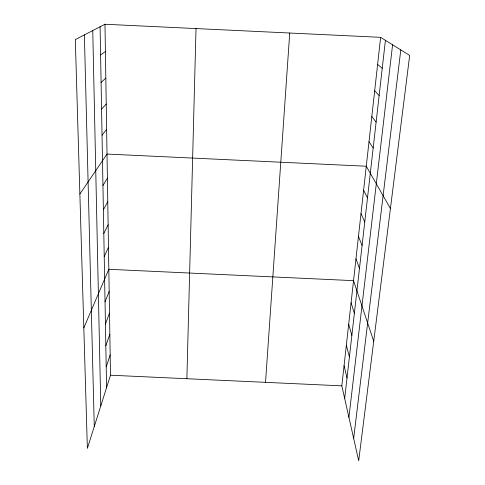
<?xml version="1.0" encoding="UTF-8"?>
<svg xmlns="http://www.w3.org/2000/svg" width="485" height="485" viewBox="0 0 485 485"><rect width="100%" height="100%" fill="white"/><g stroke="black" fill="none" stroke-linecap="round" stroke-linejoin="round"><path stroke-width="0.73" d="M186.877 378.724L196.013 28.573M265.531 382.344L289.733 33.016M380.628 37.333L409.686 55.442L358.694 460.75L341.822 385.854L380.628 37.333L104.978 24.25L75.314 39.594L87.373 448.352L110.489 375.208L104.978 24.25M344.677 398.537L385.417 40.316M348.909 417.312L392.595 44.79M353.656 438.385L400.804 49.906M106.203 366.89L110.168 354.965M105.821 345.708L109.846 334.262M105.433 324.035L109.513 313.098M105.033 301.846L109.174 291.443M83.82 327.872L108.822 269.29L353.535 280.657L373.729 341.264M104.22 256.553L108.476 247.289M103.802 233.443L108.125 224.785M103.378 209.781L107.767 201.76M102.947 185.543L107.397 178.189M79.867 194.012L107.015 154.06L366.278 166.228L390.425 208.532M102.044 135.254L106.627 129.35M101.571 109.161L106.233 104.039M101.092 82.401L105.821 78.097M100.601 54.95L105.409 51.513M110.489 375.208L341.822 385.854M377.615 64.396L382.235 68.276M374.675 90.798L379.137 95.533M371.807 116.552L376.117 122.093M369.012 141.687L373.171 147.998M363.611 190.187L367.491 197.922M361.004 213.594L364.756 221.984M358.457 236.462L362.083 245.477M355.966 258.808L359.476 268.423M351.085 302.658L354.359 313.389M348.691 324.162L351.855 335.42M346.351 345.187L349.406 356.942M344.059 365.745L347.017 377.979M84.384 34.902L94.272 426.509M92.762 30.567L100.777 405.933M100.092 26.778L106.573 387.594"/></g></svg>
